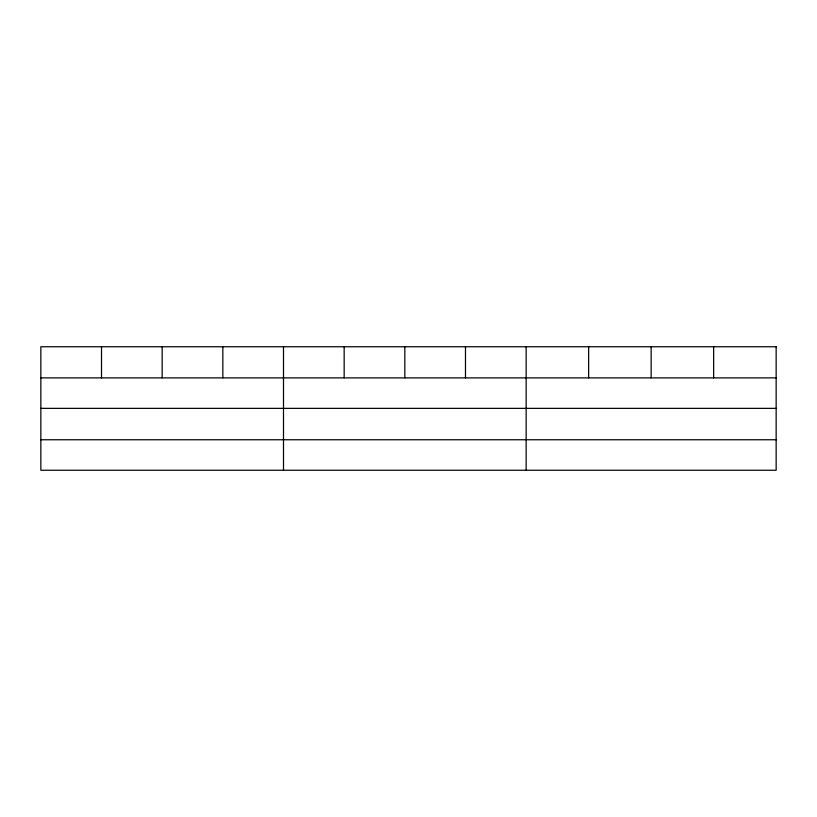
<?xml version="1.0" encoding="UTF-8"?>
<svg xmlns="http://www.w3.org/2000/svg" width="817" height="817" viewBox="0 0 817 817"><rect width="100%" height="100%" fill="white"/><g stroke="black" fill="none" stroke-linecap="round" stroke-linejoin="round"><path stroke-width="1.23" d="M40.85 377.883L776.15 377.883M40.85 408.357L776.15 408.357M40.85 439.76L776.15 439.76M713.649 346.755L713.649 377.883M651.149 346.755L651.149 377.883M588.649 346.755L588.649 377.883M526.148 346.755L526.148 470.245M465.486 346.755L465.486 377.883M404.823 346.755L404.823 377.883M344.161 346.755L344.161 377.883M283.499 346.755L283.499 470.245M222.837 346.755L222.837 377.883M162.175 346.755L162.175 377.883M101.512 346.755L101.512 377.883M776.15 346.755L40.85 346.755L40.85 470.245L776.15 470.245L776.15 346.755"/></g></svg>
